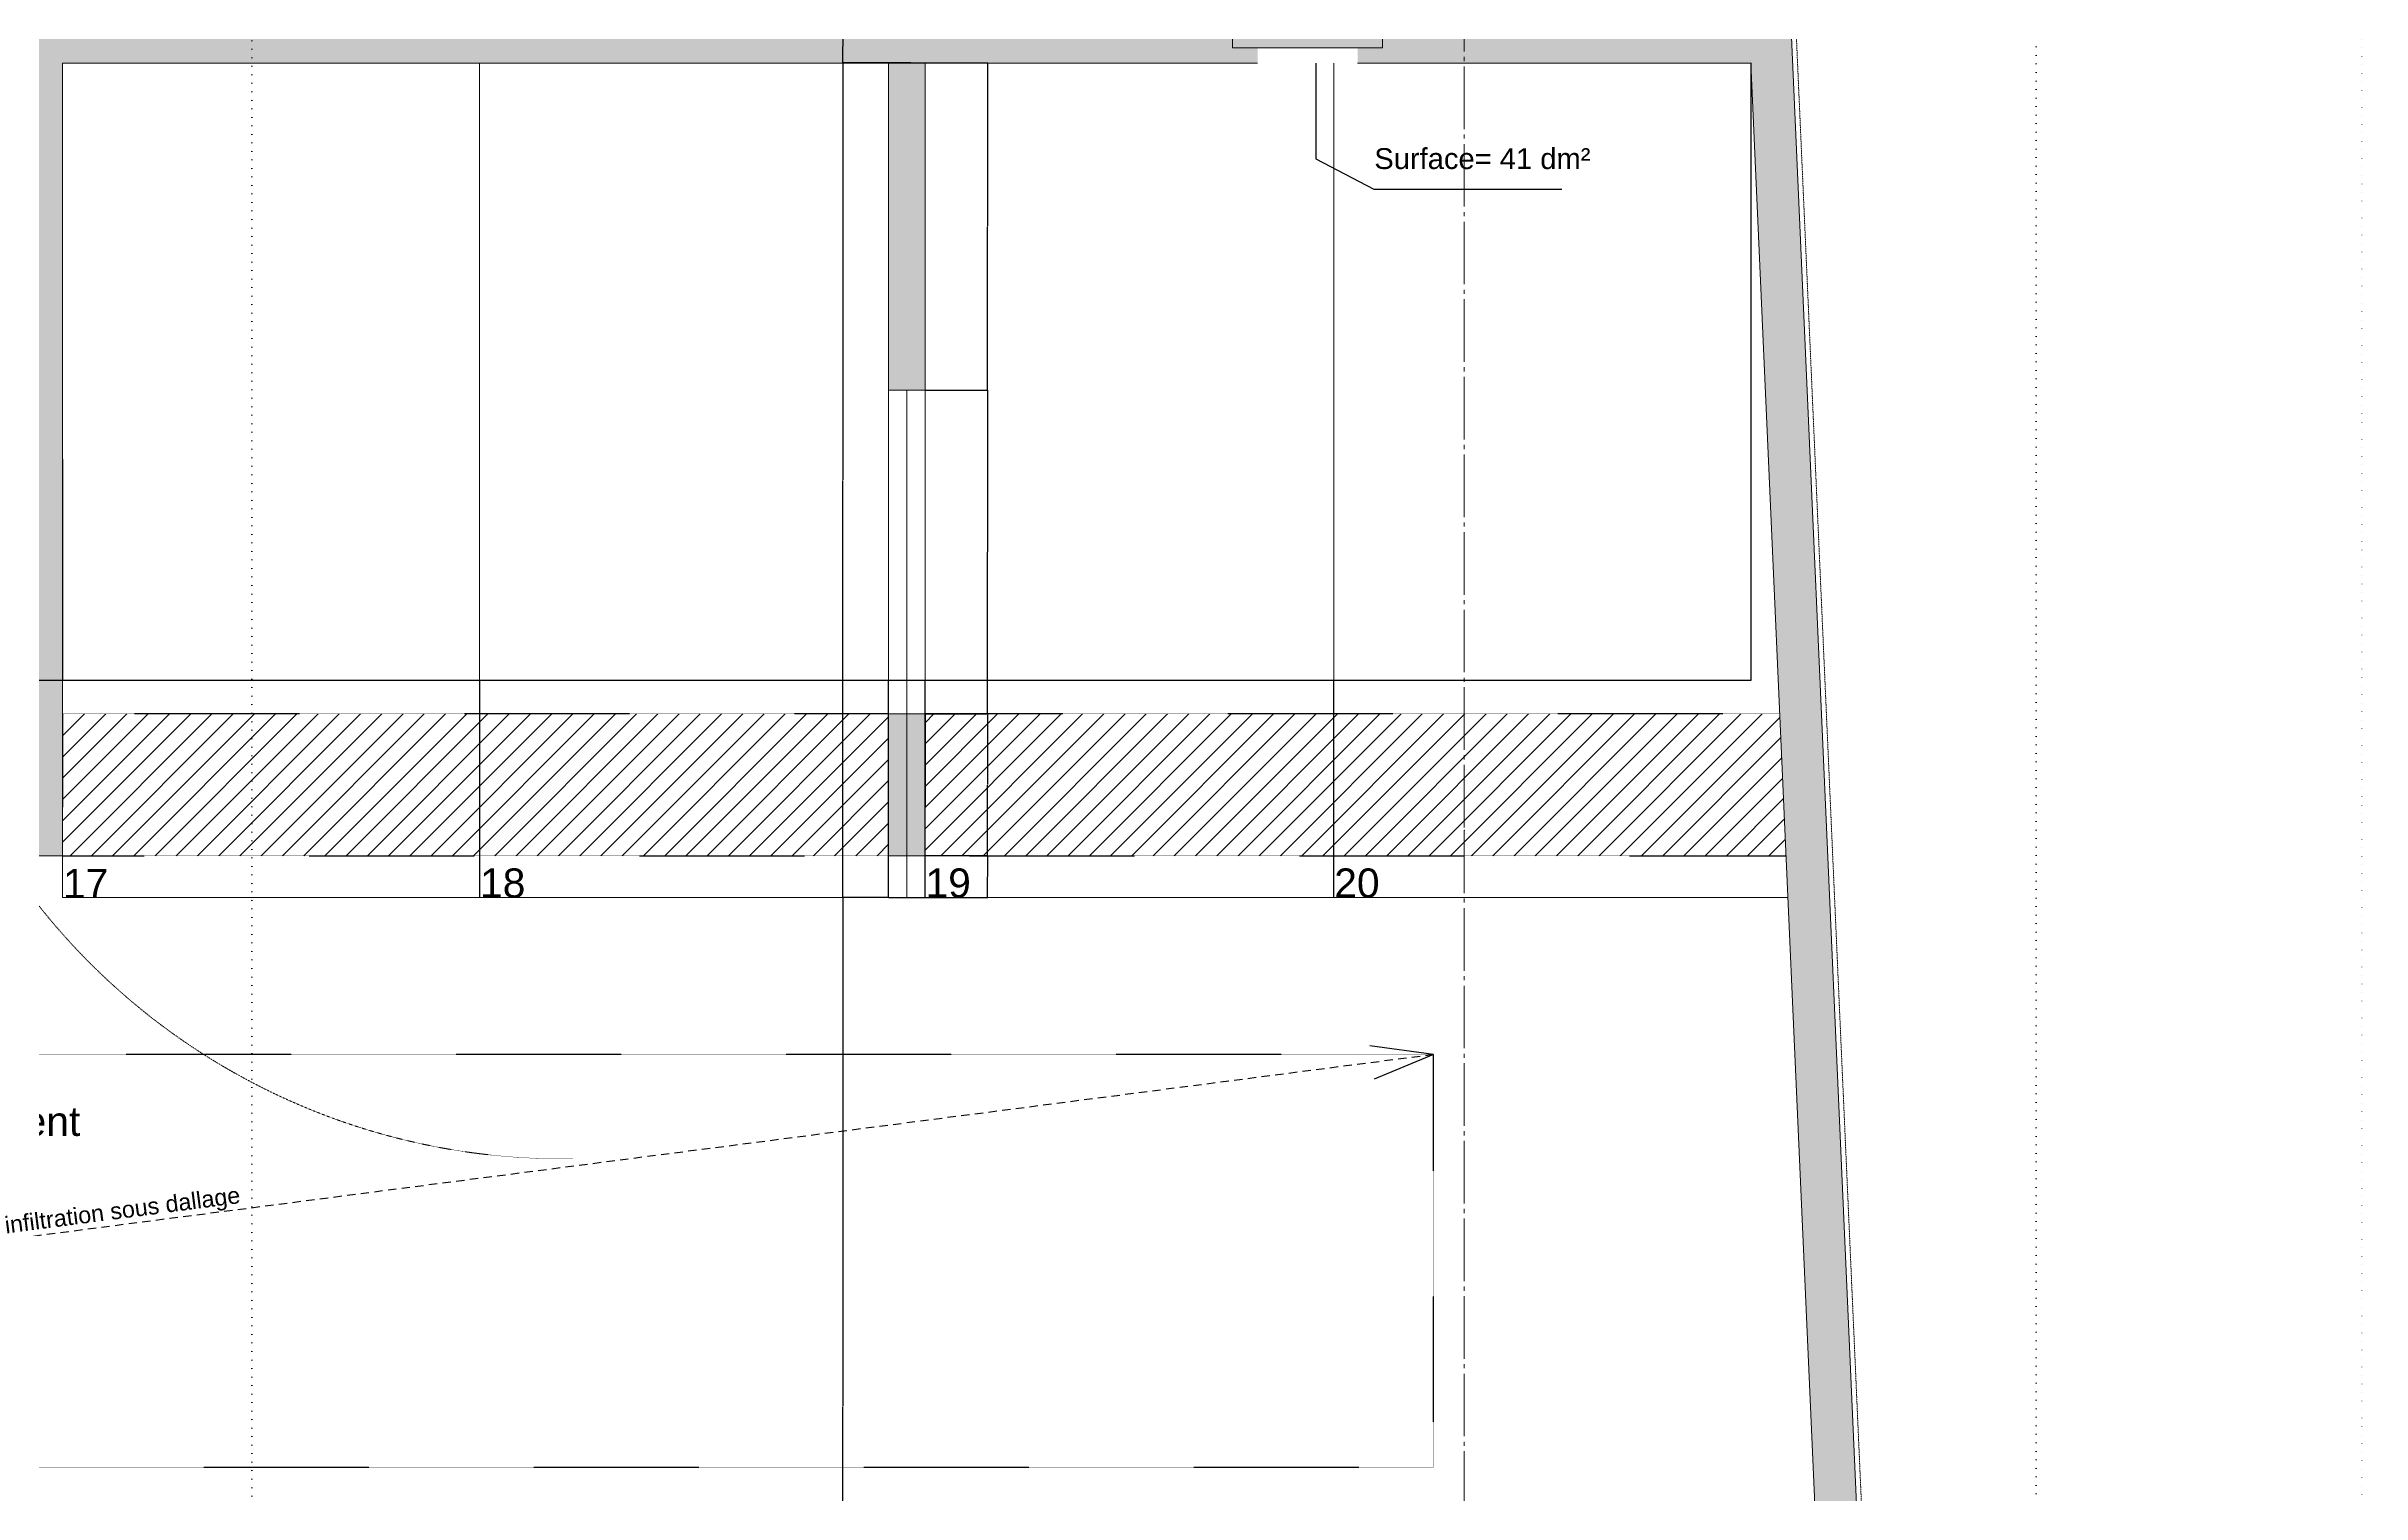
# Model space of a CAD drawing. Header units: centimetres. Extents: x -4990 to 114398, y -61489 to -12305.
# Drawn here: x 52741 to 54129, y -14600 to -13733 of the extents above; entities that cross this region are included whole.
import ezdxf

# ---------------------------------------------------------------- set-up
doc = ezdxf.new("R2010")
doc.units = ezdxf.units.CM
doc.header["$LTSCALE"] = 0.5
for name, pattern in [('Mixte 15', [0.93, 0.75, -0.065, 0.05, -0.065]), ('Mixte 8_2 tirets', [0.695, 0.4, -0.065, 0.05, -0.065, 0.05, -0.065]), ('Pointillé 1', [0.09, 0.05, -0.04]), ('Pointillé 2', [0.165, 0.1, -0.065]), ('Pointillé 3', [0.25, 0.15, -0.1]), ('Points 2', [0.1, 0, -0.1])]:
    doc.linetypes.add(name, pattern=pattern)
doc.layers.get('0').update_dxf_attribs({"linetype": 'CONTINUOUS'})
doc.layers.get('DEFPOINTS').update_dxf_attribs({"linetype": 'CONTINUOUS'})
for name, color, linetype in [('1  Fenetres', 7, 'CONTINUOUS'), ('1  Hachures', 7, 'CONTINUOUS'), ('1  Hachures_coupées', 7, 'CONTINUOUS'), ('1  MURS', 7, 'CONTINUOUS'), ('1 Poutres', 7, 'CONTINUOUS'), ('6 COMPL 2D', 7, 'CONTINUOUS'), ('6 Compl 2D 2 Détails', 7, 'CONTINUOUS'), ('6 Traits de Coupes', 7, 'CONTINUOUS'), ('7 ABORDS', 7, 'CONTINUOUS'), ('8  TEXTES', 7, 'CONTINUOUS'), ('9  COTATIONS', 7, 'CONTINUOUS')]:
    doc.layers.add(name, color=color, linetype=linetype)
doc.styles.get("Standard").update_dxf_attribs({"font": 'arial.ttf'})
doc.styles.add('STYLE_GENERE_1', font='')
doc.styles.add('STYLE_GENERE_2', font='')
doc.styles.add('STYLE_GENERE_3', font='')
doc.styles.get('STYLE_GENERE_1').set_extended_font_data('Arial Occidental')
doc.styles.get('STYLE_GENERE_2').set_extended_font_data('Univers LT 57 Condensed')
doc.styles.get('STYLE_GENERE_3').set_extended_font_data('Arial Occidental')
doc.dimstyles.new('STYLE_GENERE__1', dxfattribs={"dimtxt": 0.1, "dimasz": 0.095, "dimexe": 0.18, "dimexo": 0, "dimgap": 0.09, "dimtad": 1, "dimtih": 1, "dimtoh": 1, "dimdec": 0, "dimlfac": 100, "dimzin": 0, "dimdsep": 46, "dimtxsty": 'STYLE_GENERE_2', "dimblk": 'ARROWHEAD_7', "dimblk1": 'ARROWHEAD_7', "dimblk2": 'ARROWHEAD_7', "dimcen": 0.09, "dimclrd": 7, "dimclre": 7, "dimclrt": 256, "dimadec": 1, "dimazin": 0, "dimtfac": 1, "dimtdec": 4, "dimtmove": 0, "dimatfit": 3, "dimfxl": 1, "dimtolj": 1, "dimtzin": 0, "dimarcsym": 0})
doc.dimstyles.new('STYLE_GENERE__2', dxfattribs={"dimtxt": 0.1, "dimasz": 0.095, "dimexe": 0.18, "dimexo": 0, "dimgap": 0.09, "dimtad": 1, "dimtih": 1, "dimtoh": 1, "dimdec": 0, "dimlfac": 100, "dimzin": 0, "dimdsep": 46, "dimtxsty": 'STYLE_GENERE_3', "dimblk": 'ARROWHEAD_7', "dimblk1": 'ARROWHEAD_7', "dimblk2": 'ARROWHEAD_7', "dimcen": 0.09, "dimclrd": 7, "dimclre": 7, "dimclrt": 256, "dimadec": 1, "dimazin": 0, "dimtfac": 1, "dimtdec": 4, "dimtmove": 0, "dimatfit": 3, "dimfxl": 1, "dimtolj": 1, "dimtzin": 0, "dimarcsym": 0})
doc.dimstyles.new('STYLE_GENERE__4', dxfattribs={"dimtxt": 0.1, "dimasz": 0.095, "dimexe": 0.18, "dimexo": 0, "dimgap": 0.09, "dimtad": 1, "dimdec": 0, "dimlfac": 100, "dimzin": 0, "dimdsep": 46, "dimtxsty": 'STYLE_GENERE_3', "dimblk": 'ARROWHEAD_7', "dimblk1": 'ARROWHEAD_7', "dimblk2": 'ARROWHEAD_7', "dimcen": 0.09, "dimclrd": 7, "dimclre": 7, "dimclrt": 256, "dimadec": 1, "dimazin": 0, "dimtfac": 1, "dimtdec": 4, "dimtmove": 0, "dimatfit": 3, "dimfxl": 1, "dimtolj": 1, "dimtzin": 0, "dimarcsym": 0})
pattern_1 = [(45, (51244.757, -15448.148), (-6.36396, 6.36396), [])]

# ---------------------------------------------------------------- blocks, each defined once
blk = doc.blocks.new('Baie Fenêtre libre')
at = {"layer": '1  Hachures', "linetype": 'Continuous', "lineweight": 0}
blk.add_hatch(color=255, dxfattribs=at).paths.add_polyline_path([(0.45, 0), (0.45, 0.11), (-0.45, 0.11), (-0.45, 0)], flags=0)
at = {"layer": '1  Fenetres', "color": 212, "linetype": 'Continuous', "lineweight": 0, "true_color": 0xcb00cc}
for p, q in [((-0.45, 0), (-0.45, 0.11)), ((0.45, 0), (0.45, 0.11))]:
    blk.add_line(p, q, dxfattribs=at)
at = {"layer": '1  Fenetres', "color": 30, "linetype": 'Continuous', "lineweight": 0, "true_color": 0xff9224}
for p, q in [((-0.45, 0.11), (0.45, 0.11)), ((-0.45, 0), (0.45, 0))]:
    blk.add_line(p, q, dxfattribs=at)
blk = doc.blocks.new('Mur_305_2', base_point=(25.429, 17.055))
at = {"layer": '1  Hachures_coupées', "linetype": 'Continuous', "lineweight": 0, "true_color": 0x8080c0}
for points in [[(20.01, 17.255), (14.86, 17.255), (15.06, 17.055), (20.01, 17.055)], [(20.23, 17.255), (20.01, 17.255), (20.01, 17.055), (20.23, 17.055)], [(20.23, 17.055), (22.222, 17.055), (22.222, 17.255), (20.23, 17.255)], [(25.17, 17.255), (22.822, 17.255), (22.822, 17.055), (25.179, 17.055)], [(25.42, 17.255), (25.17, 17.255), (25.179, 17.055)]]:
    blk.add_hatch(color=163, dxfattribs=at).paths.add_polyline_path(points, flags=0)
at = {"layer": '1  MURS', "color": 5, "linetype": 'Continuous', "lineweight": 0}
for p, q in [((22.012, 17.255), (14.86, 17.255)), ((22.222, 17.255), (22.212, 17.255)), ((22.832, 17.255), (22.822, 17.255)), ((25.17, 17.255), (23.032, 17.255)), ((25.42, 17.255), (25.17, 17.255)), ((15.06, 17.055), (20.01, 17.055)), ((20.23, 17.055), (22.222, 17.055)), ((22.822, 17.055), (25.179, 17.055))]:
    blk.add_line(p, q, dxfattribs=at)
at = {"layer": '1  Fenetres', "color": 18, "linetype": 'Continuous', "lineweight": 0, "xscale": -1, "rotation": 180}
blk.add_blockref('Baie Fenêtre libre', (22.522, 17.255), dxfattribs=at)
blk = doc.blocks.new('Mur_59_2', base_point=(14.86, 17.055))
at = {"layer": '1  Hachures_coupées', "linetype": 'Continuous', "lineweight": 0, "true_color": 0x8080c0}
blk.add_hatch(color=163, dxfattribs=at).paths.add_polyline_path([(14.86, 17.255), (14.86, 12.305), (15.06, 12.305), (15.06, 17.055)], flags=0)
at = {"layer": '1  MURS', "color": 5, "linetype": 'Continuous', "lineweight": 0}
for p, q in [((14.86, 17.255), (14.86, 12.305)), ((15.06, 12.305), (15.06, 17.055)), ((14.86, 12.305), (15.06, 12.305))]:
    blk.add_line(p, q, dxfattribs=at)
blk = doc.blocks.new('Mur_60_2', base_point=(20.23, 12.305))
at = {"layer": '1  Hachures_coupées', "linetype": 'Continuous', "lineweight": 0, "true_color": 0x8080c0}
blk.add_hatch(color=163, dxfattribs=at).paths.add_polyline_path([(20.23, 12.305), (20.23, 13.155), (20.01, 13.155), (20.01, 12.305)], flags=0)
at = {"layer": '1 Poutres', "color": 5, "linetype": 'Continuous', "lineweight": 0}
for p, q in [((20.23, 13.155), (20.01, 13.155)), ((20.01, 13.155), (20.01, 12.305)), ((20.23, 12.305), (20.23, 13.155)), ((20.01, 12.305), (20.23, 12.305))]:
    blk.add_line(p, q, dxfattribs=at)
blk = doc.blocks.new('Mur_1003_2', base_point=(20.23, 15.095))
at = {"layer": '1  Hachures_coupées', "linetype": 'Continuous', "lineweight": 0, "true_color": 0x8080c0}
blk.add_hatch(color=163, dxfattribs=at).paths.add_polyline_path([(20.23, 15.095), (20.23, 17.055), (20.01, 17.055), (20.01, 15.095)], flags=0)
at = {"layer": '1  MURS', "color": 5, "linetype": 'Continuous', "lineweight": 0}
for p, q in [((20.01, 17.055), (20.01, 15.095)), ((20.23, 15.095), (20.23, 17.055)), ((20.23, 15.095), (20.01, 15.095))]:
    blk.add_line(p, q, dxfattribs=at)
blk = doc.blocks.new('Mur_1246_2', base_point=(25.429, 17.055))
at = {"layer": '1  Hachures_coupées', "linetype": 'Continuous', "lineweight": 0, "true_color": 0x8080c0}
for points in [[(25.42, 17.255), (25.179, 17.055), (25.429, 17.055)], [(25.179, 17.055), (25.846, 2.005), (26.097, 2.005), (25.429, 17.055)], [(25.846, 2.005), (26.106, 1.805), (26.097, 2.005)]]:
    blk.add_hatch(color=163, dxfattribs=at).paths.add_polyline_path(points, flags=0)
at = {"layer": '1  MURS', "color": 5, "linetype": 'Continuous', "lineweight": 0}
for p, q in [((26.106, 1.805), (25.42, 17.255)), ((25.179, 17.055), (25.846, 2.005))]:
    blk.add_line(p, q, dxfattribs=at)
blk = doc.blocks.new('Ligne_79_2', base_point=(23.278, 11.113))
at = {"layer": '6 COMPL 2D', "linetype": 'Pointillé 2'}
blk.add_line((23.278, 11.113), (4.223, 8.641), dxfattribs=at)
at = {"layer": '6 COMPL 2D', "linetype": 'Continuous'}
for q in [(22.895, 11.165), (22.921, 10.966)]:
    blk.add_line((23.278, 11.113), q, dxfattribs=at)
blk = doc.blocks.new('ARROWHEAD_7')
at = {"color": 0, "linetype": 'Continuous', "lineweight": 0}
for p, q in [((0, 0), (-1, 0)), ((-0.25, 0), (0.25, 0)), ((0, -0.25), (0, 0.25))]:
    blk.add_line(p, q, dxfattribs=at)
blk.add_circle((0, 0), 0.25, dxfattribs=at)
blk = doc.blocks.new('*D791')
at = {"layer": '9  COTATIONS', "color": 7, "linetype": 'Continuous', "lineweight": -2, "transparency": 16777216}
for p, q in [((52730.8, -13980.1), (52730.8, -14112.6)), ((52750.8, -13980.1), (52750.8, -14112.6)), ((52730.9, -14112.4), (52750.7, -14112.4))]:
    blk.add_line(p, q, dxfattribs=at)
at = {"layer": 'DEFPOINTS', "color": 0, "linetype": 'Continuous', "transparency": 16777216}
for p in [(52730.8, -13980.1), (52750.8, -13980.1), (52750.8, -14112.4)]:
    blk.add_point(p, dxfattribs=at)
at = {"layer": '9  COTATIONS', "color": 7, "linetype": 'Continuous', "lineweight": -2, "transparency": 16777216, "xscale": 0.095, "yscale": 0.095, "zscale": 0.095, "rotation": 180}
blk.add_blockref('ARROWHEAD_7', (52730.8, -14112.4), dxfattribs=at)
at = {"layer": '9  COTATIONS', "color": 7, "linetype": 'Continuous', "lineweight": -2, "transparency": 16777216, "xscale": 0.095, "yscale": 0.095, "zscale": 0.095}
blk.add_blockref('ARROWHEAD_7', (52750.8, -14112.4), dxfattribs=at)
at = {"layer": '9  COTATIONS', "color": 194, "linetype": 'Continuous', "true_color": 0x50009f, "transparency": 16777216, "insert": (52740.8, -14112.3), "char_height": 0.1, "attachment_point": 5, "style": 'STYLE_GENERE_2'}
blk.add_mtext('\\A1;2000', dxfattribs=at)
blk = doc.blocks.new('*D792')
at = {"layer": '9  COTATIONS', "color": 7, "linetype": 'Continuous', "lineweight": -2, "transparency": 16777216}
for p, q in [((52750.8, -13980.1), (52750.8, -14112.6)), ((52750.9, -14112.4), (53000.7, -14112.4)), ((53000.8, -14242.6), (53000.8, -14112.3))]:
    blk.add_line(p, q, dxfattribs=at)
at = {"layer": 'DEFPOINTS', "color": 0, "linetype": 'Continuous', "transparency": 16777216}
for p in [(52750.8, -13980.1), (53000.8, -14112.4), (53000.8, -14242.6)]:
    blk.add_point(p, dxfattribs=at)
at = {"layer": '9  COTATIONS', "color": 7, "linetype": 'Continuous', "lineweight": -2, "transparency": 16777216, "xscale": 0.095, "yscale": 0.095, "zscale": 0.095, "rotation": 180}
blk.add_blockref('ARROWHEAD_7', (52750.8, -14112.4), dxfattribs=at)
at = {"layer": '9  COTATIONS', "color": 7, "linetype": 'Continuous', "lineweight": -2, "transparency": 16777216, "xscale": 0.095, "yscale": 0.095, "zscale": 0.095}
blk.add_blockref('ARROWHEAD_7', (53000.8, -14112.4), dxfattribs=at)
at = {"layer": '9  COTATIONS', "color": 194, "linetype": 'Continuous', "true_color": 0x50009f, "transparency": 16777216, "insert": (52875.8, -14112.3), "char_height": 0.1, "attachment_point": 5, "style": 'STYLE_GENERE_2'}
blk.add_mtext('\\A1;25000', dxfattribs=at)
blk = doc.blocks.new('*D793')
at = {"layer": '9  COTATIONS', "color": 7, "linetype": 'Continuous', "lineweight": -2, "transparency": 16777216}
for p, q in [((53000.8, -14242.6), (53000.8, -14112.3)), ((53000.9, -14112.4), (53245.7, -14112.4)), ((53245.8, -14242.6), (53245.8, -14112.3))]:
    blk.add_line(p, q, dxfattribs=at)
at = {"layer": 'DEFPOINTS', "color": 0, "linetype": 'Continuous', "transparency": 16777216}
for p in [(53245.8, -14112.4), (53000.8, -14242.6), (53245.8, -14242.6)]:
    blk.add_point(p, dxfattribs=at)
at = {"layer": '9  COTATIONS', "color": 7, "linetype": 'Continuous', "lineweight": -2, "transparency": 16777216, "xscale": 0.095, "yscale": 0.095, "zscale": 0.095, "rotation": 180}
blk.add_blockref('ARROWHEAD_7', (53000.8, -14112.4), dxfattribs=at)
at = {"layer": '9  COTATIONS', "color": 7, "linetype": 'Continuous', "lineweight": -2, "transparency": 16777216, "xscale": 0.095, "yscale": 0.095, "zscale": 0.095}
blk.add_blockref('ARROWHEAD_7', (53245.8, -14112.4), dxfattribs=at)
at = {"layer": '9  COTATIONS', "color": 194, "linetype": 'Continuous', "true_color": 0x50009f, "transparency": 16777216, "insert": (53123.3, -14112.3), "char_height": 0.1, "attachment_point": 5, "style": 'STYLE_GENERE_2'}
blk.add_mtext('\\A1;24500', dxfattribs=at)
blk = doc.blocks.new('*D794')
at = {"layer": '9  COTATIONS', "color": 7, "linetype": 'Continuous', "lineweight": -2, "transparency": 16777216}
for p, q in [((53245.8, -14242.6), (53245.8, -14112.3)), ((53245.9, -14112.4), (53267.7, -14112.4)), ((53267.8, -14242.6), (53267.8, -14112.3))]:
    blk.add_line(p, q, dxfattribs=at)
at = {"layer": 'DEFPOINTS', "color": 0, "linetype": 'Continuous', "transparency": 16777216}
for p in [(53267.8, -14112.4), (53245.8, -14242.6), (53267.8, -14242.6)]:
    blk.add_point(p, dxfattribs=at)
at = {"layer": '9  COTATIONS', "color": 7, "linetype": 'Continuous', "lineweight": -2, "transparency": 16777216, "xscale": 0.095, "yscale": 0.095, "zscale": 0.095, "rotation": 180}
blk.add_blockref('ARROWHEAD_7', (53245.8, -14112.4), dxfattribs=at)
at = {"layer": '9  COTATIONS', "color": 7, "linetype": 'Continuous', "lineweight": -2, "transparency": 16777216, "xscale": 0.095, "yscale": 0.095, "zscale": 0.095}
blk.add_blockref('ARROWHEAD_7', (53267.8, -14112.4), dxfattribs=at)
at = {"layer": '9  COTATIONS', "color": 194, "linetype": 'Continuous', "true_color": 0x50009f, "transparency": 16777216, "insert": (53256.8, -14112.3), "char_height": 0.1, "attachment_point": 5, "style": 'STYLE_GENERE_2'}
blk.add_mtext('\\A1;2200', dxfattribs=at)
blk = doc.blocks.new('*D795')
at = {"layer": '9  COTATIONS', "color": 7, "linetype": 'Continuous', "lineweight": -2, "transparency": 16777216}
for p, q in [((53267.8, -14242.6), (53267.8, -14112.3)), ((53267.9, -14112.4), (53512.7, -14112.4)), ((53512.8, -14242.6), (53512.8, -14112.3))]:
    blk.add_line(p, q, dxfattribs=at)
at = {"layer": 'DEFPOINTS', "color": 0, "linetype": 'Continuous', "transparency": 16777216}
for p in [(53512.8, -14112.4), (53267.8, -14242.6), (53512.8, -14242.6)]:
    blk.add_point(p, dxfattribs=at)
at = {"layer": '9  COTATIONS', "color": 7, "linetype": 'Continuous', "lineweight": -2, "transparency": 16777216, "xscale": 0.095, "yscale": 0.095, "zscale": 0.095, "rotation": 180}
blk.add_blockref('ARROWHEAD_7', (53267.8, -14112.4), dxfattribs=at)
at = {"layer": '9  COTATIONS', "color": 7, "linetype": 'Continuous', "lineweight": -2, "transparency": 16777216, "xscale": 0.095, "yscale": 0.095, "zscale": 0.095}
blk.add_blockref('ARROWHEAD_7', (53512.8, -14112.4), dxfattribs=at)
at = {"layer": '9  COTATIONS', "color": 194, "linetype": 'Continuous', "true_color": 0x50009f, "transparency": 16777216, "insert": (53390.3, -14112.3), "char_height": 0.1, "attachment_point": 5, "style": 'STYLE_GENERE_2'}
blk.add_mtext('\\A1;24500', dxfattribs=at)
blk = doc.blocks.new('*D796')
at = {"layer": '9  COTATIONS', "color": 7, "linetype": 'Continuous', "lineweight": -2, "transparency": 16777216}
for p, q in [((53762.7, -13742.6), (53762.7, -14112.6)), ((53512.8, -14242.6), (53512.8, -14112.3)), ((53512.9, -14112.4), (53762.6, -14112.4))]:
    blk.add_line(p, q, dxfattribs=at)
at = {"layer": 'DEFPOINTS', "color": 0, "linetype": 'Continuous', "transparency": 16777216}
for p in [(53762.7, -13742.6), (53762.7, -14112.4), (53512.8, -14242.6)]:
    blk.add_point(p, dxfattribs=at)
at = {"layer": '9  COTATIONS', "color": 7, "linetype": 'Continuous', "lineweight": -2, "transparency": 16777216, "xscale": 0.095, "yscale": 0.095, "zscale": 0.095, "rotation": 180}
blk.add_blockref('ARROWHEAD_7', (53512.8, -14112.4), dxfattribs=at)
at = {"layer": '9  COTATIONS', "color": 7, "linetype": 'Continuous', "lineweight": -2, "transparency": 16777216, "xscale": 0.095, "yscale": 0.095, "zscale": 0.095}
blk.add_blockref('ARROWHEAD_7', (53762.7, -14112.4), dxfattribs=at)
at = {"layer": '9  COTATIONS', "color": 194, "linetype": 'Continuous', "true_color": 0x50009f, "transparency": 16777216, "insert": (53637.7, -14112.3), "char_height": 0.1, "attachment_point": 5, "style": 'STYLE_GENERE_2'}
blk.add_mtext('\\A1;24991', dxfattribs=at)
blk = doc.blocks.new('*D810')
at = {"layer": '9  COTATIONS', "color": 7, "linetype": 'Continuous', "lineweight": -2, "transparency": 16777216}
for p, q in [((53267.8, -14217.6), (53305.4, -14217.6)), ((53305.2, -14217.7), (53305.2, -14230)), ((53305.2, -14242.5), (53305.2, -14230.3)), ((53245.8, -14242.6), (53305.4, -14242.6))]:
    blk.add_line(p, q, dxfattribs=at)
at = {"layer": 'DEFPOINTS', "color": 0, "linetype": 'Continuous', "transparency": 16777216}
for p in [(53267.8, -14217.6), (53305.2, -14217.6), (53245.8, -14242.6)]:
    blk.add_point(p, dxfattribs=at)
at = {"layer": '9  COTATIONS', "color": 7, "linetype": 'Continuous', "lineweight": -2, "transparency": 16777216, "xscale": 0.095, "yscale": 0.095, "zscale": 0.095}
for p, rotation in [((53305.2, -14217.6), 90), ((53305.2, -14242.6), 270)]:
    blk.add_blockref('ARROWHEAD_7', p, dxfattribs=dict(at, rotation=rotation))
at = {"layer": '9  COTATIONS', "color": 194, "linetype": 'Continuous', "true_color": 0x50009f, "transparency": 16777216, "insert": (53305.2, -14230.1), "char_height": 0.1, "attachment_point": 5, "style": 'STYLE_GENERE_3'}
blk.add_mtext('\\A1;2500', dxfattribs=at)
blk = doc.blocks.new('*D811')
at = {"layer": '9  COTATIONS', "color": 7, "linetype": 'Continuous', "lineweight": -2, "transparency": 16777216}
for p, q in [((53267.8, -14132.6), (53305.4, -14132.6)), ((53305.2, -14132.7), (53305.2, -14175)), ((53305.2, -14217.5), (53305.2, -14175.3)), ((53267.8, -14217.6), (53305.4, -14217.6))]:
    blk.add_line(p, q, dxfattribs=at)
at = {"layer": 'DEFPOINTS', "color": 0, "linetype": 'Continuous', "transparency": 16777216}
for p in [(53267.8, -14132.6), (53305.2, -14132.6), (53267.8, -14217.6)]:
    blk.add_point(p, dxfattribs=at)
at = {"layer": '9  COTATIONS', "color": 7, "linetype": 'Continuous', "lineweight": -2, "transparency": 16777216, "xscale": 0.095, "yscale": 0.095, "zscale": 0.095}
for p, rotation in [((53305.2, -14132.6), 90), ((53305.2, -14217.6), 270)]:
    blk.add_blockref('ARROWHEAD_7', p, dxfattribs=dict(at, rotation=rotation))
at = {"layer": '9  COTATIONS', "color": 194, "linetype": 'Continuous', "true_color": 0x50009f, "transparency": 16777216, "insert": (53305.2, -14175.1), "char_height": 0.1, "attachment_point": 5, "style": 'STYLE_GENERE_3'}
blk.add_mtext('\\A1;8500', dxfattribs=at)
blk = doc.blocks.new('*D812')
at = {"layer": '9  COTATIONS', "color": 7, "linetype": 'Continuous', "lineweight": -2, "transparency": 16777216}
for p, q in [((53267.8, -13938.6), (53305.4, -13938.6)), ((53305.2, -13938.7), (53305.2, -14035.5)), ((53305.2, -14132.5), (53305.2, -14035.8)), ((53267.8, -14132.6), (53305.4, -14132.6))]:
    blk.add_line(p, q, dxfattribs=at)
at = {"layer": 'DEFPOINTS', "color": 0, "linetype": 'Continuous', "transparency": 16777216}
for p in [(53267.8, -13938.6), (53305.2, -13938.6), (53267.8, -14132.6)]:
    blk.add_point(p, dxfattribs=at)
at = {"layer": '9  COTATIONS', "color": 7, "linetype": 'Continuous', "lineweight": -2, "transparency": 16777216, "xscale": 0.095, "yscale": 0.095, "zscale": 0.095}
for p, rotation in [((53305.2, -13938.6), 90), ((53305.2, -14132.6), 270)]:
    blk.add_blockref('ARROWHEAD_7', p, dxfattribs=dict(at, rotation=rotation))
at = {"layer": '9  COTATIONS', "color": 194, "linetype": 'Continuous', "true_color": 0x50009f, "transparency": 16777216, "insert": (53305.2, -14035.6), "char_height": 0.1, "attachment_point": 5, "style": 'STYLE_GENERE_3'}
blk.add_mtext('\\A1;19399', dxfattribs=at)
blk = doc.blocks.new('*D813')
at = {"layer": '9  COTATIONS', "color": 7, "linetype": 'Continuous', "lineweight": -2, "transparency": 16777216}
for p, q in [((53245.8, -13742.6), (53305.4, -13742.6)), ((53305.2, -13742.7), (53305.2, -13840.5)), ((53305.2, -13938.6), (53305.2, -13840.8)), ((53267.8, -13938.6), (53305.4, -13938.6))]:
    blk.add_line(p, q, dxfattribs=at)
at = {"layer": 'DEFPOINTS', "color": 0, "linetype": 'Continuous', "transparency": 16777216}
for p in [(53245.8, -13742.6), (53305.2, -13742.6), (53267.8, -13938.6)]:
    blk.add_point(p, dxfattribs=at)
at = {"layer": '9  COTATIONS', "color": 7, "linetype": 'Continuous', "lineweight": -2, "transparency": 16777216, "xscale": 0.095, "yscale": 0.095, "zscale": 0.095}
for p, rotation in [((53305.2, -13742.6), 90), ((53305.2, -13938.6), 270)]:
    blk.add_blockref('ARROWHEAD_7', p, dxfattribs=dict(at, rotation=rotation))
at = {"layer": '9  COTATIONS', "color": 194, "linetype": 'Continuous', "true_color": 0x50009f, "transparency": 16777216, "insert": (53305.2, -13840.6), "char_height": 0.1, "attachment_point": 5, "style": 'STYLE_GENERE_3'}
blk.add_mtext('\\A1;19601', dxfattribs=at)
blk = doc.blocks.new('*D842')
at = {"layer": '9  COTATIONS', "color": 7, "linetype": 'Continuous', "lineweight": -2, "transparency": 16777216}
for p, q in [((53245.8, -14242.6), (53218.3, -14242.6)), ((53218.5, -14242.7), (53218.5, -14547.5)), ((53218.5, -14852.5), (53218.5, -14547.8)), ((52954.8, -14852.6), (53218.7, -14852.6))]:
    blk.add_line(p, q, dxfattribs=at)
at = {"layer": 'DEFPOINTS', "color": 0, "linetype": 'Continuous', "transparency": 16777216}
for p in [(53218.5, -14242.6), (53245.8, -14242.6), (52954.8, -14852.6)]:
    blk.add_point(p, dxfattribs=at)
at = {"layer": '9  COTATIONS', "color": 7, "linetype": 'Continuous', "lineweight": -2, "transparency": 16777216, "xscale": 0.095, "yscale": 0.095, "zscale": 0.095}
for p, rotation in [((53218.5, -14242.6), 90), ((53218.5, -14852.6), 270)]:
    blk.add_blockref('ARROWHEAD_7', p, dxfattribs=dict(at, rotation=rotation))
at = {"layer": '9  COTATIONS', "color": 194, "linetype": 'Continuous', "true_color": 0x50009f, "transparency": 16777216, "insert": (53218.5, -14547.6), "char_height": 0.1, "attachment_point": 5, "style": 'STYLE_GENERE_3'}
blk.add_mtext('\\A1;61000', dxfattribs=at)
blk = doc.blocks.new('*D843')
at = {"layer": '9  COTATIONS', "color": 7, "linetype": 'Continuous', "lineweight": -2, "transparency": 16777216}
for p, q in [((53259.2, -13742.6), (53218.3, -13742.6)), ((53218.5, -13742.7), (53218.5, -13992.5)), ((53218.5, -14242.5), (53218.5, -13992.8)), ((53245.8, -14242.6), (53218.3, -14242.6))]:
    blk.add_line(p, q, dxfattribs=at)
at = {"layer": 'DEFPOINTS', "color": 0, "linetype": 'Continuous', "transparency": 16777216}
for p in [(53218.5, -13742.6), (53259.2, -13742.6), (53245.8, -14242.6)]:
    blk.add_point(p, dxfattribs=at)
at = {"layer": '9  COTATIONS', "color": 7, "linetype": 'Continuous', "lineweight": -2, "transparency": 16777216, "xscale": 0.095, "yscale": 0.095, "zscale": 0.095}
for p, rotation in [((53218.5, -13742.6), 90), ((53218.5, -14242.6), 270)]:
    blk.add_blockref('ARROWHEAD_7', p, dxfattribs=dict(at, rotation=rotation))
at = {"layer": '9  COTATIONS', "color": 194, "linetype": 'Continuous', "true_color": 0x50009f, "transparency": 16777216, "insert": (53218.5, -13992.6), "char_height": 0.1, "attachment_point": 5, "style": 'STYLE_GENERE_3'}
blk.add_mtext('\\A1;50000', dxfattribs=at)
blk = doc.blocks.new('*D844')
at = {"layer": '9  COTATIONS', "color": 7, "linetype": 'Continuous', "lineweight": -2, "transparency": 16777216}
for p, q in [((53259.2, -13722.6), (53218.3, -13722.6)), ((53218.5, -13722.7), (53218.5, -13732.5)), ((53218.5, -13742.5), (53218.5, -13732.8)), ((53259.2, -13742.6), (53218.3, -13742.6))]:
    blk.add_line(p, q, dxfattribs=at)
at = {"layer": 'DEFPOINTS', "color": 0, "linetype": 'Continuous', "transparency": 16777216}
for p in [(53218.5, -13722.6), (53259.2, -13722.6), (53259.2, -13742.6)]:
    blk.add_point(p, dxfattribs=at)
at = {"layer": '9  COTATIONS', "color": 7, "linetype": 'Continuous', "lineweight": -2, "transparency": 16777216, "xscale": 0.095, "yscale": 0.095, "zscale": 0.095}
for p, rotation in [((53218.5, -13722.6), 90), ((53218.5, -13742.6), 270)]:
    blk.add_blockref('ARROWHEAD_7', p, dxfattribs=dict(at, rotation=rotation))
at = {"layer": '9  COTATIONS', "color": 194, "linetype": 'Continuous', "true_color": 0x50009f, "transparency": 16777216, "insert": (53218.5, -13732.6), "char_height": 0.1, "attachment_point": 5, "style": 'STYLE_GENERE_3'}
blk.add_mtext('\\A1;2000', dxfattribs=at)
blk = doc.blocks.new('Plan de coupe_3_2', base_point=(8.147, 25.664))
at = {"layer": '6 Traits de Coupes', "color": 142, "linetype": 'Points 2', "lineweight": 0, "true_color": 0x009de0}
blk.add_line((28.841, 25.664), (28.841, -0.197), dxfattribs=at)
blk = doc.blocks.new('Plan de coupe_4_2', base_point=(23.461, 25.654))
at = {"layer": '6 Traits de Coupes', "color": 142, "linetype": 'Points 2', "lineweight": 0, "true_color": 0x009de0}
blk.add_line((16.194, 25.654), (16.194, -0.206), dxfattribs=at)
at = {"layer": '6 Traits de Coupes', "color": 142, "linetype": 'Mixte 15', "lineweight": 0, "true_color": 0x009de0}
for p, q in [((23.461, 25.404), (23.461, 12.456)), ((23.461, 12.456), (23.461, 0.044))]:
    blk.add_line(p, q, dxfattribs=at)
blk.add_point((23.461, 12.456), dxfattribs=at)
blk = doc.blocks.new('Plan de coupe_1_2', base_point=(-0.386, 19.355))
at = {"layer": '6 Traits de Coupes', "color": 142, "linetype": 'Points 2', "lineweight": 0, "true_color": 0x009de0}
blk.add_line((26.889, 0.933), (26.889, 18.355), dxfattribs=at)

msp = doc.modelspace()

# ---------------------------------------------------------------- hatches: boundary and pattern name
at = {"layer": '1  Hachures_coupées', "linetype": 'Continuous'}
h = msp.add_hatch(dxfattribs=at)
h.set_pattern_fill('BLOC_THERMIQUE_0002', color=256, scale=100, style=0, pattern_type=2)
h.set_pattern_definition(pattern_1)
h.paths.add_polyline_path([(52750.758, -14132.643), (52750.758, -14217.639), (53245.767, -14217.639), (53245.767, -14132.643)])
h = msp.add_hatch(dxfattribs=at)
h.set_pattern_fill('BLOC_THERMIQUE_0002', color=256, scale=100, style=0, pattern_type=2)
h.set_pattern_definition(pattern_1)
h.paths.add_polyline_path([(53267.758, -14132.643), (53267.758, -14217.639), (53783.666, -14217.639), (53779.923, -14132.643)])

# ---------------------------------------------------------------- linework, layer by layer
at = {"layer": '1  Hachures_coupées', "linetype": 'Pointillé 1', "flags": 128}
for points in [[(52750.758, -14132.643), (52750.758, -14217.639), (53245.767, -14217.639), (53245.767, -14132.643)], [(53267.758, -14132.643), (53267.758, -14217.639), (53783.666, -14217.639), (53779.923, -14132.643)]]:
    msp.add_lwpolyline(points, close=True, dxfattribs=at)
at = {"layer": '6 COMPL 2D', "color": 18, "linetype": 'Continuous', "lineweight": 0}
for p, q in [((53245.758, -13742.643), (53245.758, -14242.639)), ((53267.758, -13742.643), (53267.758, -14242.639))]:
    msp.add_line(p, q, dxfattribs=at)
at = {"layer": '6 COMPL 2D', "linetype": 'Pointillé 2'}
for p, q in [((53572.573, -14336.804), (51667.026, -14336.804)), ((53572.573, -14584.053), (53572.573, -14336.804)), ((51667.026, -14584.053), (53572.573, -14584.053))]:
    msp.add_line(p, q, dxfattribs=at)
at = {"layer": '6 COMPL 2D', "color": 194, "linetype": 'Pointillé 3', "lineweight": 0, "true_color": 0x50009f}
for radius, end in [(700, 270.151106), (400, 270.937324)]:
    msp.add_arc((53050.079, -13999.245), radius, 180, end, dxfattribs=at)
at = {"layer": '6 Compl 2D 2 Détails', "color": 18, "linetype": 'Continuous', "lineweight": 0}
for p, q in [((53000.758, -13742.643), (53000.758, -14242.639)), ((53512.758, -13742.643), (53512.758, -14242.639)), ((53256.758, -13938.647), (53256.758, -14242.639)), ((52750.758, -14217.629), (52750.758, -14242.639)), ((53784.737, -14242.639), (52750.758, -14242.639))]:
    msp.add_line(p, q, dxfattribs=at)
at = {"layer": '7 ABORDS', "color": 30, "linetype": 'Mixte 8_2 tirets', "lineweight": 0, "true_color": 0xf5970a, "flags": 128}
msp.add_lwpolyline([(53760.74, -13067.514), (53858.78, -15277.639), (53865.017, -15419.517), (51284.334, -15439.966), (51305.543, -14526.328), (51311.736, -14197.298), (51322.733, -14197.564), (51350.505, -13003.525)], close=True, dxfattribs=at)

# ---------------------------------------------------------------- block references
at = {"layer": '1  MURS', "color": 5, "lineweight": 0, "xscale": 100, "yscale": 100, "zscale": 100}
for name, p in [('Mur_305_2', (53787.692, -13742.643)), ('Mur_59_2', (52730.758, -13742.643)), ('Mur_1246_2', (53787.692, -13742.643)), ('Mur_1003_2', (53267.758, -13938.649))]:
    msp.add_blockref(name, p, dxfattribs=at)
at = {"layer": '1 Poutres', "color": 5, "lineweight": 0, "xscale": 100, "yscale": 100, "zscale": 100}
msp.add_blockref('Mur_60_2', (53267.758, -14217.639), dxfattribs=at)
at = {"layer": '6 COMPL 2D', "linetype": 'Pointillé 2', "xscale": 100, "yscale": 100, "zscale": 100}
msp.add_blockref('Ligne_79_2', (53572.573, -14336.804), dxfattribs=at)
at = {"layer": '6 Traits de Coupes', "color": 142, "lineweight": 0, "true_color": 0x009de0, "xscale": 100, "yscale": 100, "zscale": 100}
for name, p in [('Plan de coupe_3_2', (52059.462, -12881.75)), ('Plan de coupe_4_2', (53590.866, -12882.714)), ('Plan de coupe_1_2', (51206.117, -13512.632))]:
    msp.add_blockref(name, p, dxfattribs=at)

# ---------------------------------------------------------------- texts
at = {"layer": '8  TEXTES', "linetype": 'Continuous', "insert": (53536.994, -13800.008), "char_height": 12.5, "width": 127.08574, "attachment_point": 4, "style": 'STYLE_GENERE_1'}
msp.add_mtext('{Surface= 41 dm²}', dxfattribs=at)
at = {"layer": '8  TEXTES', "linetype": 'Continuous', "char_height": 17.5, "attachment_point": 7}
for s, insert in [('{18}', (53000.978, -14242.996)), ('{19}', (53267.987, -14242.997)), ('{20}', (53512.978, -14242.997)), ('{17}', (52750.978, -14242.997))]:
    msp.add_mtext(s, dxfattribs=dict(at, insert=insert))
at = {"layer": '8  TEXTES', "linetype": 'Continuous', "insert": (52462.426, -14442.824), "char_height": 17.5, "attachment_point": 7, "line_spacing_factor": 0.891371}
msp.add_mtext('{15 places de stationnement\\P1 classe B\\P1 place handicapée}', dxfattribs=at)
at = {"layer": '8  TEXTES', "linetype": 'Continuous', "insert": (52717.201, -14447.021), "char_height": 10, "attachment_point": 7, "rotation": 7.39297}
msp.add_mtext('{infiltration sous dallage}', dxfattribs=at)

# ---------------------------------------------------------------- dimensions: what is measured, and where the dimension line sits
at = {"layer": '9  COTATIONS', "linetype": 'Continuous'}
for base, p1, p2, picture, middle in [((53218.483, -13722.643), (53259.225, -13742.643), (53259.225, -13722.643), '*D844', (53218.483, -13732.643)), ((53218.483, -13742.643), (53245.758, -14242.639), (53259.225, -13742.643), '*D843', (53218.483, -13992.641)), ((53305.23, -13742.643), (53267.758, -13938.649), (53245.758, -13742.643), '*D813', (53305.23, -13840.646)), ((53305.23, -13938.649), (53267.758, -14132.643), (53267.758, -13938.649), '*D812', (53305.23, -14035.646)), ((53305.23, -14132.643), (53267.758, -14217.639), (53267.758, -14132.643), '*D811', (53305.23, -14175.141)), ((53305.23, -14217.639), (53245.758, -14242.639), (53267.758, -14217.639), '*D810', (53305.23, -14230.139)), ((53218.483, -14242.639), (52954.757, -14852.639), (53245.758, -14242.639), '*D842', (53218.483, -14547.639))]:
    dim = msp.add_linear_dim(base=base, p1=p1, p2=p2, angle=90, dimstyle='STYLE_GENERE__2', dxfattribs=at)
    dim.commit()
    dim.dimension.update_dxf_attribs({"geometry": picture, "text_midpoint": middle})
for base, p1, p2, picture, middle in [((53762.668, -14112.437), (53512.758, -14242.639), (53762.668, -13742.643), '*D796', (53637.713, -14112.297)), ((52750.758, -14112.437), (52730.758, -13980.141), (52750.758, -13980.141), '*D791', (52740.758, -14112.297)), ((53000.758, -14112.437), (52750.758, -13980.141), (53000.758, -14242.639), '*D792', (52875.758, -14112.297)), ((53245.758, -14112.437), (53000.758, -14242.639), (53245.758, -14242.639), '*D793', (53123.258, -14112.297)), ((53267.758, -14112.437), (53245.758, -14242.639), (53267.758, -14242.639), '*D794', (53256.758, -14112.297)), ((53512.758, -14112.437), (53267.758, -14242.639), (53512.758, -14242.639), '*D795', (53390.258, -14112.297))]:
    dim = msp.add_linear_dim(base=base, p1=p1, p2=p2, dimstyle='STYLE_GENERE__1', dxfattribs=at)
    dim.commit()
    dim.dimension.update_dxf_attribs({"geometry": picture, "text_midpoint": middle})

# ---------------------------------------------------------------- leaders
at = {"layer": '8  TEXTES', "linetype": 'Continuous', "annotation_type": 0, "has_hookline": 1, "hookline_direction": 0, "text_width": 112.5}
msp.add_leader([(53501.951, -13742.643), (53501.951, -13800.008), (53536.809, -13818.327), (53536.904, -13818.327)], dimstyle='STYLE_GENERE__4', dxfattribs=at)

doc.saveas('drawing.dxf')
